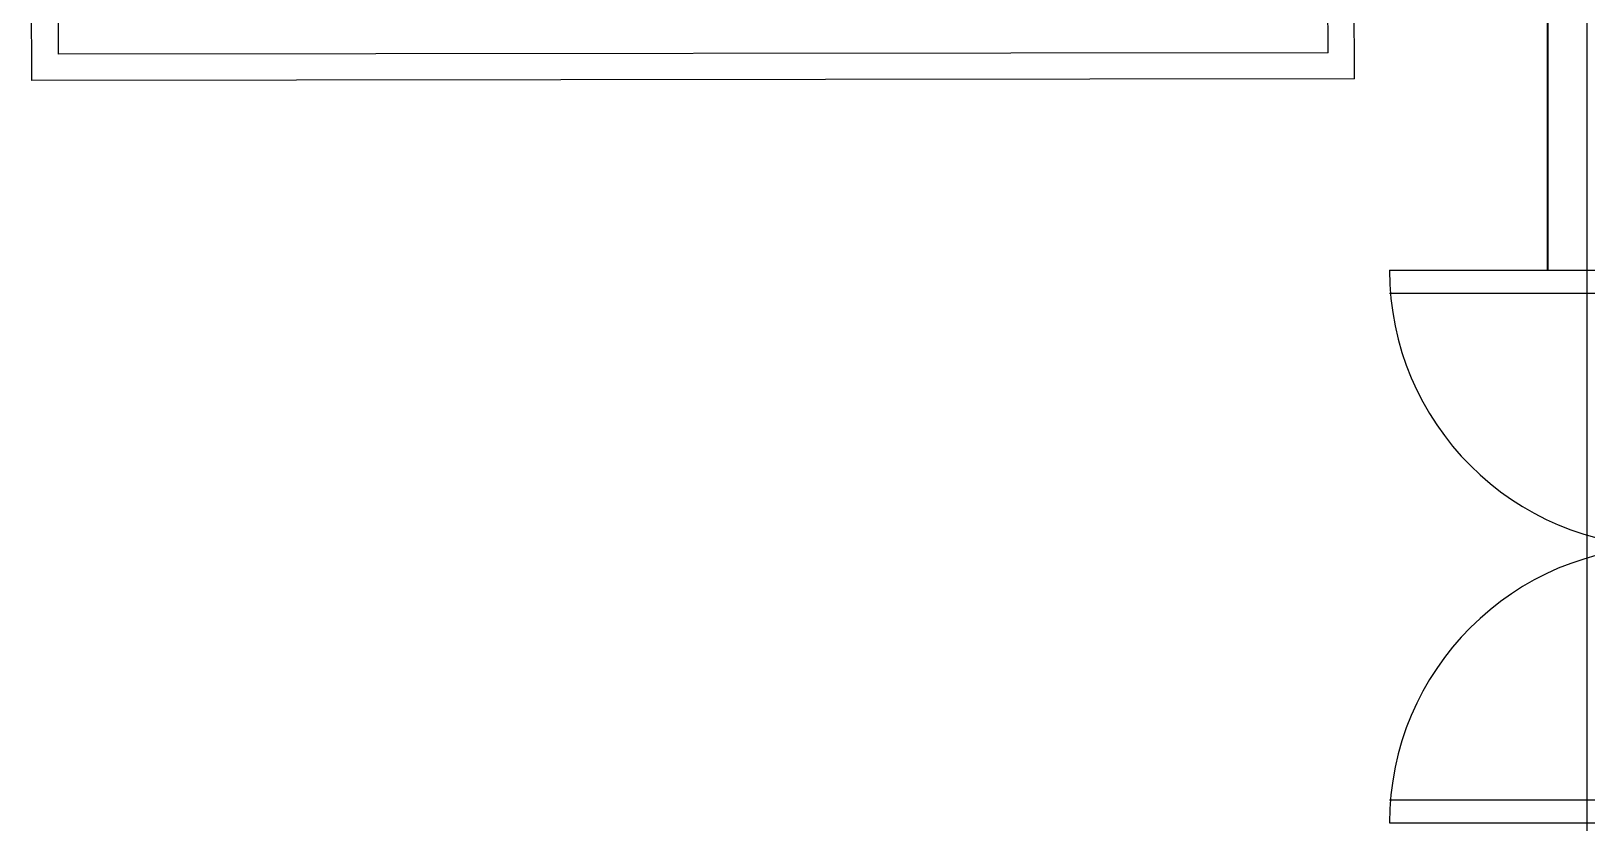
# Model space of a CAD drawing. Header units: feet. Extents: x 28652 to 66086, y -6769 to -640.
# Drawn here: x 49115.9 to 49234.1, y -1183.5 to -1123.3 of the extents above; entities that cross this region are included whole.
import ezdxf

# ---------------------------------------------------------------- set-up
doc = ezdxf.new("R2010")
doc.units = ezdxf.units.FT
doc.header["$LTSCALE"] = 50
doc.header["$MEASUREMENT"] = 0
doc.linetypes.add('CENTER', pattern=[2, 1.25, -0.25, 0.25, -0.25])
for name, color, linetype in [('CL', 253, 'CENTER'), ('Door & Windows', 92, 'Continuous'), ('Furniture', 32, 'Continuous')]:
    doc.layers.add(name, color=color, linetype=linetype)
doc.layers.add('wall', color=6, linetype='Continuous', lineweight=40)

# ---------------------------------------------------------------- blocks, each defined once
blk = doc.blocks.new('Sofa')
at = {"layer": 'Furniture'}
for p, q in [((10211.4, 331.5), (10210.8, 931.5)), ((10262.2, 381.5), (10263.1, 913.1)), ((12674.6, 381.5), (12674.6, 913)), ((12724.6, 331.5), (12724.4, 912.9)), ((12674.6, 381.5), (10262.2, 381.5)), ((12724.6, 331.5), (10211.4, 331.5))]:
    blk.add_line(p, q, dxfattribs=at)
blk = doc.blocks.new('d1')
at = {"layer": 'Door & Windows'}
for p, q in [((9976.31, 316.23), (9976.31, 292.23)), ((9978.31, 316.23), (9978.31, 292.23)), ((10022.31, 316.23), (10022.31, 292.23)), ((10024.31, 316.23), (10024.31, 292.23))]:
    blk.add_line(p, q, dxfattribs=at)
for points in [[(9976.31, 316.23), (9976.31, 292.23), (9978.31, 292.23)], [(10024.31, 292.23), (10022.31, 292.23)]]:
    blk.add_lwpolyline(points, dxfattribs=at)
for centre, start, end in [((9976.31, 292.23), 0, 90), ((10024.31, 292.23), 90, 180)]:
    blk.add_arc(centre, 24, start, end, dxfattribs=at)

msp = doc.modelspace()

# ---------------------------------------------------------------- linework, layer by layer
msp.add_line((49231.14, -1141.51), (49240.14, -1141.51))
at = {"layer": 'CL', "ltscale": 25}
msp.add_line((49234.14, -891.08), (49234.14, -1475.03), dxfattribs=at)
at = {"layer": 'wall'}
msp.add_line((49231.14, -1031.98), (49231.14, -1141.51), dxfattribs=at)

# ---------------------------------------------------------------- block references
for name, p, xscale, yscale, zscale, rotation in [('Sofa', (48707.5, -1140.86), 0.04, 0.04, 0.04, 0.07054630869062066), ('d1', (49495.84, -9912.78), 0.874999999999977, 0.874999999999977, 0.874999999999977, 90)]:
    msp.add_blockref(name, p, dxfattribs=dict(xscale=xscale, yscale=yscale, zscale=zscale, rotation=rotation))

doc.saveas('drawing.dxf')
